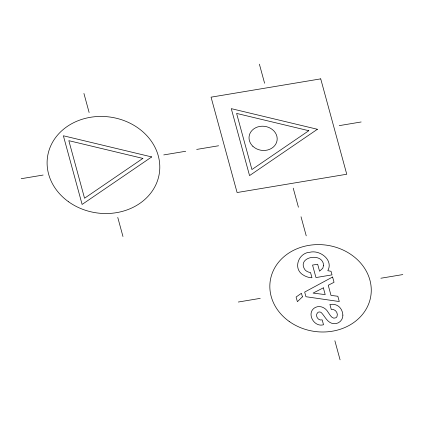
<?xml version="1.0" encoding="UTF-8"?>
<svg xmlns="http://www.w3.org/2000/svg" width="424" height="424" viewBox="0 0 424 424"><rect width="100%" height="100%" fill="white"/><g stroke="black" fill="none" stroke-linecap="round" stroke-linejoin="round"><path stroke-width="0.64" d="M21.2 178.711L43.131 175.048M163.759 154.919L185.696 151.257M196.662 149.428L218.593 145.766M339.221 125.637L361.153 121.974M238.304 302.026L260.241 298.364M380.869 278.234L402.8 274.572M259.387 64.167L264.592 83.242M293.223 188.155L298.427 207.23M301.029 216.77L306.239 235.845M334.87 340.758L340.075 359.833M83.925 93.455L89.13 112.53M117.761 217.438L122.971 236.518M342.878 315.111C343.122 320.009 338.691 324.233 333.799 323.634C327.514 323.274 325.166 316.596 321.36 312.674A2.571 2.205 8.1 0 0 317.83 312.483C314.539 315.308 318.09 321.127 322.187 319.882L323.517 324.747C313.665 327.699 305.752 312.34 315.43 307.379C320.194 305.116 325.621 307.776 328.059 312.154C329.872 314.608 332.172 319.834 336.015 317.735L336.947 316.717C338.532 313.145 335.251 308.614 331.282 309.509L329.909 304.432L332.755 304.268A9.317 7.977 8.1 0 1 339.788 307.405L341.384 309.584L342.47 312.292L342.878 315.111M323.565 265.366L322.781 268.275L319.564 271.206L317.656 264.226L312.552 265.079L315.959 277.561L332.013 274.879L331.027 271.286L327.81 270.713C333.656 260.045 319.998 249.625 309.817 252.264C298.401 252.794 292.661 268.885 303.186 274.964A15.121 12.948 8.1 0 0 311.969 277.784L310.522 272.494L309.07 272.245A7.738 6.625 8.1 0 1 305.036 269.844C296.026 256.976 322.94 251.607 323.565 265.366M302.418 296.864L297.378 301.687L296.09 297.033L301.438 293.265L302.418 296.864M142.872 158.406L84.546 198.231L68.836 140.673L142.872 158.406M151.697 156.933L82.113 204.442L63.372 135.775L151.697 156.933M308.794 130.714L251.925 169.542L236.608 113.42L308.794 130.714M317.401 129.278L249.551 175.6L231.281 108.65L317.401 129.278M332.591 277.01L304.671 292.062L305.937 296.715L339.29 301.544L337.843 296.259L331.006 295.406L328.24 285.257L334.038 282.294L332.591 277.01M323.358 287.838L313.092 293.09L325.203 294.606L323.358 287.838M320.724 78.864L211.062 97.165L237.09 192.538L346.752 174.238L320.724 78.864M289.152 321.413A50.854 43.545 8.1 0 0 370.746 296.44A50.854 43.545 8.1 0 0 301.756 247.044A50.854 43.545 8.1 0 0 289.152 321.413M252.858 146.28A14.124 12.095 8.1 0 0 276.602 142.316A14.124 12.095 8.1 0 0 259.848 126.416A14.124 12.095 8.1 0 0 252.858 146.28M68.561 201.776A56.503 48.384 8.1 0 0 159.217 174.031A56.503 48.384 8.1 0 0 82.563 119.144A56.503 48.384 8.1 0 0 68.561 201.776"/></g></svg>
